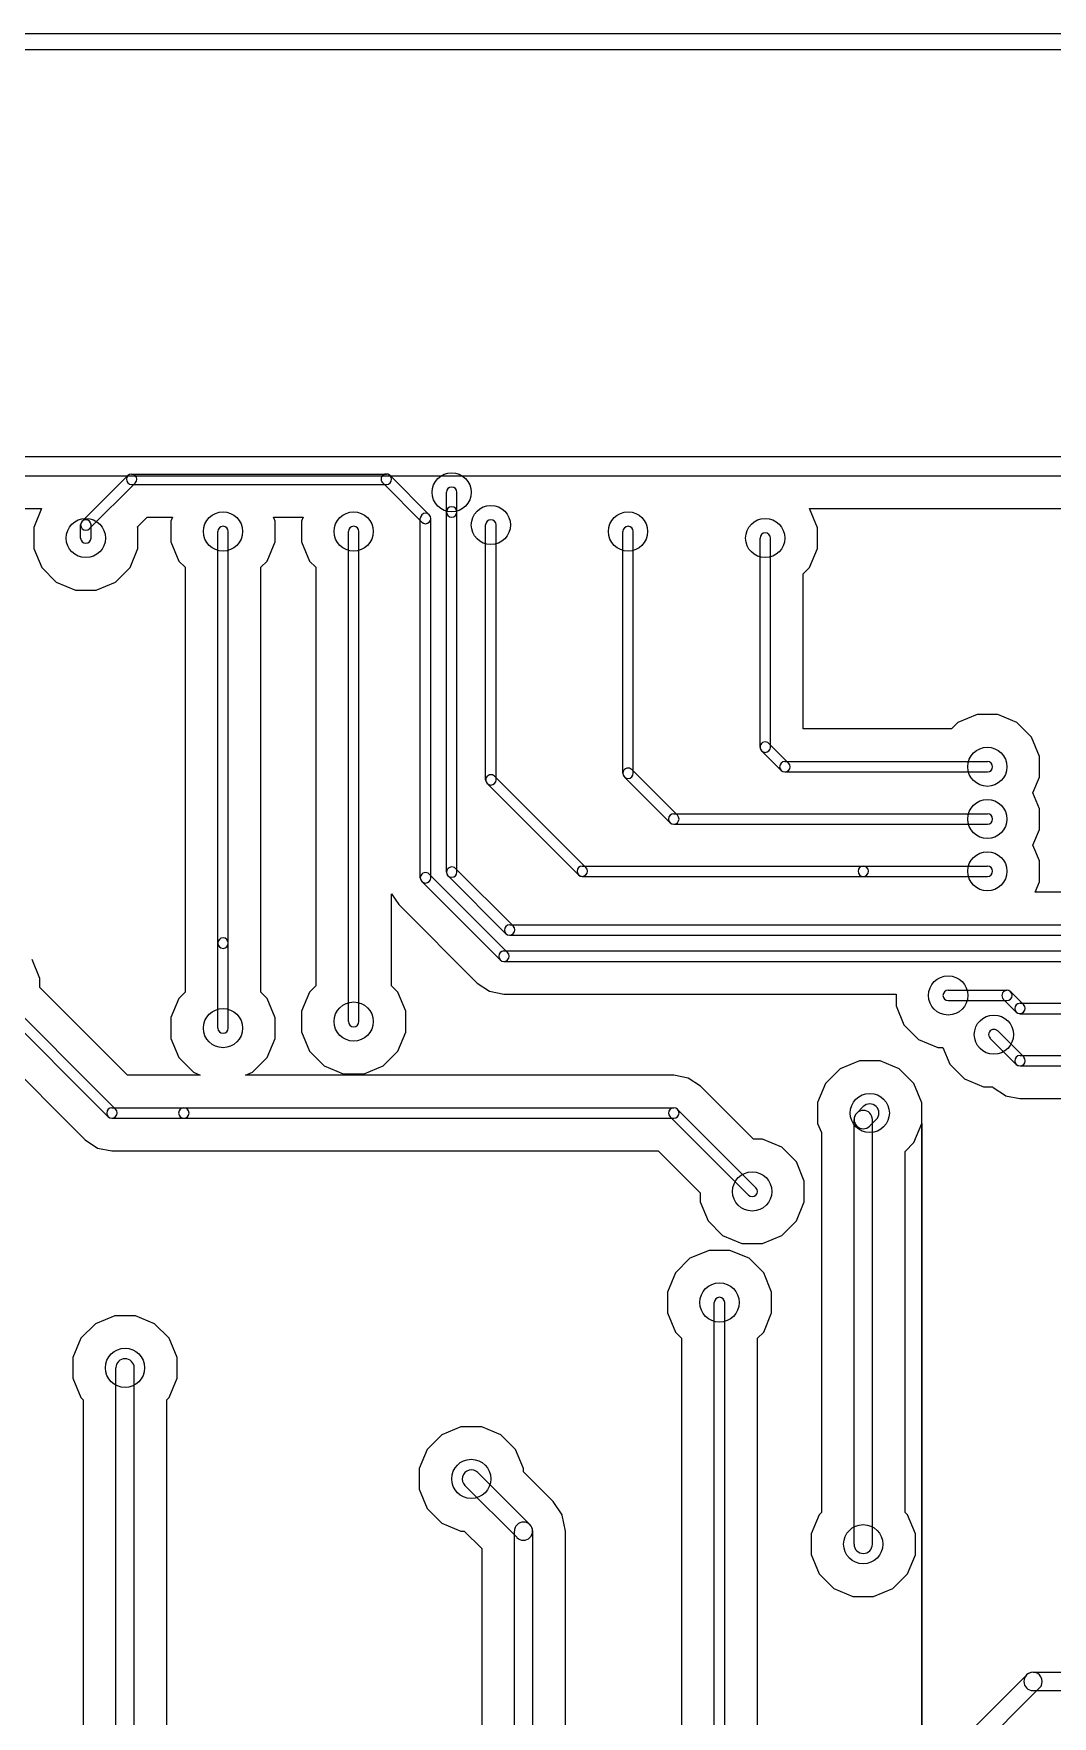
# Model space of a CAD drawing. Extents: x -29274 to 69862, y 24345 to 162744.
# Drawn here: x 39750 to 47548, y 68203 to 81080 of the extents above; entities that cross this region are included whole.
import ezdxf

# ---------------------------------------------------------------- set-up
doc = ezdxf.new("R2010")
doc.units = 0
doc.layers.add('BLACK', color=1, linetype='CONTINUOUS')

msp = doc.modelspace()

# ---------------------------------------------------------------- linework, layer by layer
at = {"layer": 'BLACK'}
for p, q in [((-8500, 81080), (61650, 81080)), ((-8500, 80960), (61650, 80960)), ((-7900, 77845), (61650, 77845)), ((-7900, 77695), (61650, 77695)), ((40471, 77698), (40122, 77349)), ((40500, 77710), (42450, 77710)), ((42778, 77398), (42478, 77698)), ((40528, 77641), (40179, 77292)), ((40500, 77630), (42450, 77630)), ((42722, 77342), (42422, 77642)), ((42910, 77420), (42910, 77570)), ((42990, 77420), (42990, 77570)), ((38151, 77445), (39811, 77445)), ((38151, 77445), (39811, 77445)), ((39811, 77445), (39751, 77300)), ((39811, 77445), (39751, 77300)), ((42910, 74664), (42910, 77420)), ((42990, 74664), (42990, 77420)), ((45749, 77299), (45688, 77445)), ((45688, 77445), (47879, 77445)), ((45749, 77299), (45688, 77445)), ((45688, 77445), (47879, 77445)), ((39751, 77300), (39751, 77141)), ((39751, 77300), (39751, 77141)), ((40110, 77220), (40110, 77320)), ((40190, 77220), (40190, 77320)), ((40546, 77307), (40620, 77380)), ((40546, 77307), (40620, 77380)), ((40549, 77299), (40546, 77307)), ((40549, 77299), (40546, 77307)), ((40549, 77140), (40549, 77299)), ((40549, 77140), (40549, 77299)), ((40620, 77380), (40813, 77380)), ((40620, 77380), (40813, 77380)), ((40813, 77380), (40801, 77350)), ((40813, 77380), (40801, 77350)), ((40801, 77350), (40801, 77191)), ((40801, 77350), (40801, 77191)), ((41160, 74120), (41160, 77270)), ((41240, 74120), (41240, 77270)), ((41599, 77349), (41586, 77380)), ((41586, 77380), (41813, 77380)), ((41599, 77349), (41586, 77380)), ((41586, 77380), (41813, 77380)), ((41599, 77190), (41599, 77349)), ((41599, 77190), (41599, 77349)), ((41813, 77380), (41801, 77350)), ((41813, 77380), (41801, 77350)), ((41801, 77350), (41801, 77191)), ((41801, 77350), (41801, 77191)), ((42160, 73520), (42160, 77270)), ((42240, 73520), (42240, 77270)), ((42710, 74620), (42710, 77370)), ((42790, 74620), (42790, 77370)), ((43210, 75370), (43210, 77320)), ((43290, 75370), (43290, 77320)), ((44260, 75420), (44260, 77270)), ((44340, 75420), (44340, 77270)), ((45749, 77140), (45749, 77299)), ((45749, 77140), (45749, 77299)), ((39751, 77141), (39812, 76994)), ((39751, 77141), (39812, 76994)), ((40488, 76994), (40549, 77140)), ((40488, 76994), (40549, 77140)), ((40801, 77191), (40862, 77044)), ((40801, 77191), (40862, 77044)), ((41538, 77044), (41599, 77190)), ((41538, 77044), (41599, 77190)), ((41801, 77191), (41862, 77044)), ((41801, 77191), (41862, 77044)), ((45310, 75620), (45310, 77220)), ((45390, 75620), (45390, 77220)), ((45688, 76994), (45749, 77140)), ((45688, 76994), (45749, 77140)), ((40862, 77044), (40910, 76996)), ((40862, 77044), (40910, 76996)), ((41490, 76996), (41538, 77044)), ((41490, 76996), (41538, 77044)), ((41862, 77044), (41910, 76996)), ((41862, 77044), (41910, 76996)), ((39812, 76994), (39924, 76882)), ((39812, 76994), (39924, 76882)), ((39924, 76882), (40070, 76821)), ((39924, 76882), (40070, 76821)), ((40229, 76821), (40376, 76882)), ((40229, 76821), (40376, 76882)), ((40376, 76882), (40488, 76994)), ((40376, 76882), (40488, 76994)), ((40910, 76996), (40910, 74120)), ((40910, 76996), (40910, 74120)), ((41490, 74120), (41490, 76996)), ((41490, 74120), (41490, 76996)), ((41910, 76996), (41910, 73794)), ((41910, 76996), (41910, 73794)), ((45640, 76946), (45688, 76994)), ((45640, 76946), (45688, 76994)), ((45640, 75760), (45640, 76946)), ((45640, 75760), (45640, 76946)), ((40070, 76821), (40229, 76821)), ((40070, 76821), (40229, 76821)), ((46971, 75869), (46824, 75808)), ((46971, 75869), (46824, 75808)), ((47130, 75869), (46971, 75869)), ((47130, 75869), (46971, 75869)), ((47276, 75808), (47130, 75869)), ((47276, 75808), (47130, 75869)), ((46776, 75760), (45640, 75760)), ((46776, 75760), (45640, 75760)), ((46824, 75808), (46776, 75760)), ((46824, 75808), (46776, 75760)), ((47388, 75696), (47276, 75808)), ((47388, 75696), (47276, 75808)), ((45472, 75442), (45322, 75592)), ((45528, 75498), (45378, 75648)), ((47449, 75549), (47388, 75696)), ((47449, 75549), (47388, 75696)), ((45500, 75510), (47050, 75510)), ((47449, 75390), (47449, 75549)), ((47449, 75390), (47449, 75549)), ((43921, 74642), (43222, 75341)), ((43978, 74699), (43279, 75398)), ((44621, 75042), (44272, 75391)), ((44678, 75099), (44329, 75448)), ((45500, 75430), (47050, 75430)), ((47398, 75270), (47449, 75390)), ((47398, 75270), (47449, 75390)), ((47449, 75149), (47398, 75270)), ((47449, 75149), (47398, 75270)), ((44650, 75110), (47050, 75110)), ((47449, 74990), (47449, 75149)), ((47449, 74990), (47449, 75149)), ((44650, 75030), (47050, 75030)), ((47398, 74870), (47449, 74990)), ((47398, 74870), (47449, 74990)), ((47449, 74749), (47398, 74870)), ((47449, 74749), (47398, 74870)), ((43422, 74249), (42979, 74692)), ((43950, 74710), (46100, 74710)), ((46100, 74710), (47050, 74710)), ((47449, 74590), (47449, 74749)), ((47449, 74590), (47449, 74749)), ((43322, 73992), (42722, 74592)), ((43378, 74048), (42778, 74648)), ((43365, 74192), (42922, 74635)), ((43950, 74630), (46100, 74630)), ((46100, 74630), (47050, 74630)), ((47415, 74510), (47449, 74590)), ((47415, 74510), (47449, 74590)), ((42490, 73794), (42490, 74498)), ((42490, 74498), (42545, 74415)), ((42490, 73794), (42490, 74498)), ((42490, 74498), (42545, 74415)), ((49730, 74510), (47415, 74510)), ((49730, 74510), (47415, 74510)), ((42545, 74415), (43145, 73815)), ((42545, 74415), (43145, 73815)), ((43394, 74260), (49850, 74260)), ((43394, 74180), (49850, 74180)), ((40910, 74120), (40910, 73744)), ((40910, 74120), (40910, 73744)), ((41160, 73470), (41160, 74120)), ((41240, 73470), (41240, 74120)), ((41490, 73744), (41490, 74120)), ((41490, 73744), (41490, 74120)), ((43350, 74060), (50400, 74060)), ((39799, 73849), (39738, 73996)), ((39799, 73849), (39738, 73996)), ((43350, 73980), (50400, 73980)), ((40378, 72849), (39429, 73798)), ((39799, 73781), (39799, 73849)), ((39799, 73781), (39799, 73849)), ((41910, 73794), (41862, 73746)), ((41910, 73794), (41862, 73746)), ((42538, 73746), (42490, 73794)), ((42538, 73746), (42490, 73794)), ((43145, 73815), (43239, 73752)), ((43145, 73815), (43239, 73752)), ((40321, 72792), (39372, 73741)), ((40470, 73110), (39799, 73781)), ((40470, 73110), (39799, 73781)), ((40862, 73696), (40801, 73550)), ((40862, 73696), (40801, 73550)), ((40910, 73744), (40862, 73696)), ((40910, 73744), (40862, 73696)), ((41538, 73696), (41490, 73744)), ((41538, 73696), (41490, 73744)), ((41599, 73549), (41538, 73696)), ((41599, 73549), (41538, 73696)), ((41862, 73746), (41801, 73600)), ((41862, 73746), (41801, 73600)), ((42599, 73599), (42538, 73746)), ((42599, 73599), (42538, 73746)), ((43239, 73752), (43350, 73730)), ((43239, 73752), (43350, 73730)), ((43350, 73730), (46351, 73730)), ((43350, 73730), (46351, 73730)), ((46351, 73730), (46351, 73641)), ((46351, 73730), (46351, 73641)), ((46750, 73760), (47200, 73760)), ((46750, 73680), (47200, 73680)), ((47271, 73592), (47172, 73691)), ((47328, 73649), (47229, 73748)), ((47300, 73660), (50400, 73660)), ((40801, 73550), (40801, 73391)), ((40801, 73550), (40801, 73391)), ((41599, 73390), (41599, 73549)), ((41599, 73390), (41599, 73549)), ((41801, 73600), (41801, 73441)), ((41801, 73600), (41801, 73441)), ((42599, 73440), (42599, 73599)), ((42599, 73440), (42599, 73599)), ((46351, 73641), (46412, 73494)), ((46351, 73641), (46412, 73494)), ((47300, 73580), (50400, 73580)), ((41801, 73441), (41862, 73294)), ((41801, 73441), (41862, 73294)), ((42538, 73294), (42599, 73440)), ((42538, 73294), (42599, 73440)), ((46412, 73494), (46524, 73382)), ((46412, 73494), (46524, 73382)), ((47328, 73249), (47129, 73448)), ((39389, 73371), (40145, 72615)), ((39389, 73371), (40145, 72615)), ((40801, 73391), (40862, 73244)), ((40801, 73391), (40862, 73244)), ((41538, 73244), (41599, 73390)), ((41538, 73244), (41599, 73390)), ((41862, 73294), (41974, 73182)), ((41862, 73294), (41974, 73182)), ((42426, 73182), (42538, 73294)), ((42426, 73182), (42538, 73294)), ((46524, 73382), (46670, 73321)), ((46524, 73382), (46670, 73321)), ((46670, 73321), (46709, 73321)), ((46670, 73321), (46709, 73321)), ((46709, 73321), (46762, 73194)), ((46709, 73321), (46762, 73194)), ((47271, 73192), (47072, 73391)), ((40862, 73244), (40974, 73132)), ((40862, 73244), (40974, 73132)), ((41426, 73132), (41538, 73244)), ((41426, 73132), (41538, 73244)), ((41974, 73182), (42120, 73121)), ((41974, 73182), (42120, 73121)), ((42279, 73121), (42426, 73182)), ((42279, 73121), (42426, 73182)), ((45924, 73158), (45812, 73046)), ((45924, 73158), (45812, 73046)), ((46071, 73219), (45924, 73158)), ((46071, 73219), (45924, 73158)), ((46230, 73219), (46071, 73219)), ((46230, 73219), (46071, 73219)), ((46376, 73158), (46230, 73219)), ((46376, 73158), (46230, 73219)), ((46488, 73046), (46376, 73158)), ((46488, 73046), (46376, 73158)), ((46762, 73194), (46874, 73082)), ((46762, 73194), (46874, 73082)), ((47300, 73260), (50350, 73260)), ((47300, 73180), (50350, 73180)), ((40900, 73110), (40470, 73110)), ((40900, 73110), (40470, 73110)), ((41026, 73110), (40900, 73110)), ((41026, 73110), (40900, 73110)), ((40974, 73132), (41026, 73110)), ((40974, 73132), (41026, 73110)), ((41372, 73110), (41426, 73132)), ((41372, 73110), (41426, 73132)), ((44650, 73110), (41372, 73110)), ((44650, 73110), (41372, 73110)), ((42120, 73121), (42279, 73121)), ((42120, 73121), (42279, 73121)), ((44761, 73088), (44650, 73110)), ((44761, 73088), (44650, 73110)), ((44855, 73025), (44761, 73088)), ((44855, 73025), (44761, 73088)), ((45261, 72619), (44855, 73025)), ((45261, 72619), (44855, 73025)), ((45812, 73046), (45751, 72900)), ((45812, 73046), (45751, 72900)), ((46549, 72899), (46488, 73046)), ((46549, 72899), (46488, 73046)), ((46874, 73082), (47020, 73021)), ((46874, 73082), (47020, 73021)), ((47020, 73021), (47089, 73021)), ((47020, 73021), (47089, 73021)), ((47089, 73021), (47094, 73016)), ((47089, 73021), (47094, 73016)), ((47094, 73016), (47095, 73015)), ((47094, 73016), (47095, 73015)), ((47095, 73015), (47188, 72953)), ((47095, 73015), (47188, 72953)), ((45751, 72900), (45751, 72741)), ((45751, 72900), (45751, 72741)), ((46549, 72740), (46549, 72899)), ((46549, 72740), (46549, 72899)), ((47188, 72953), (47189, 72952)), ((47188, 72953), (47189, 72952)), ((47189, 72952), (47299, 72931)), ((47189, 72952), (47299, 72931)), ((47299, 72931), (47300, 72930)), ((47299, 72931), (47300, 72930)), ((47300, 72930), (50076, 72930)), ((47300, 72930), (50076, 72930)), ((40350, 72860), (40900, 72860)), ((40350, 72780), (40900, 72780)), ((40900, 72860), (44650, 72860)), ((40900, 72780), (44650, 72780)), ((44622, 72792), (45222, 72192)), ((44678, 72848), (45278, 72248)), ((46030, 69520), (46030, 72770)), ((46100, 72869), (46051, 72820)), ((46199, 72770), (46150, 72721)), ((46170, 69520), (46170, 72770)), ((45751, 72741), (45780, 72672)), ((45751, 72741), (45780, 72672)), ((45780, 72672), (45780, 69764)), ((45780, 72672), (45780, 69764)), ((46488, 72594), (46549, 72740)), ((46488, 72594), (46549, 72740)), ((46549, 66069), (46549, 72740)), ((46549, 72740), (46549, 66069)), ((46549, 66069), (46549, 72740)), ((46549, 72740), (46549, 66069)), ((40145, 72615), (40239, 72552)), ((40145, 72615), (40239, 72552)), ((40239, 72552), (40350, 72530)), ((40239, 72552), (40350, 72530)), ((40350, 72530), (40900, 72530)), ((40350, 72530), (40900, 72530)), ((40900, 72530), (44530, 72530)), ((40900, 72530), (44530, 72530)), ((44530, 72530), (44851, 72209)), ((44530, 72530), (44851, 72209)), ((45330, 72619), (45261, 72619)), ((45330, 72619), (45261, 72619)), ((45476, 72558), (45330, 72619)), ((45476, 72558), (45330, 72619)), ((45588, 72446), (45476, 72558)), ((45588, 72446), (45476, 72558)), ((46420, 72526), (46488, 72594)), ((46420, 72526), (46488, 72594)), ((46420, 69764), (46420, 72526)), ((46420, 69764), (46420, 72526)), ((45649, 72299), (45588, 72446)), ((45649, 72299), (45588, 72446)), ((45649, 72140), (45649, 72299)), ((45649, 72140), (45649, 72299)), ((44851, 72209), (44851, 72141)), ((44851, 72209), (44851, 72141)), ((44851, 72141), (44912, 71994)), ((44851, 72141), (44912, 71994)), ((45588, 71994), (45649, 72140)), ((45588, 71994), (45649, 72140)), ((44912, 71994), (45024, 71882)), ((44912, 71994), (45024, 71882)), ((45476, 71882), (45588, 71994)), ((45476, 71882), (45588, 71994)), ((45024, 71882), (45170, 71821)), ((45024, 71882), (45170, 71821)), ((45329, 71821), (45476, 71882)), ((45329, 71821), (45476, 71882)), ((44921, 71769), (44774, 71708)), ((44921, 71769), (44774, 71708)), ((45080, 71769), (44921, 71769)), ((45080, 71769), (44921, 71769)), ((45226, 71708), (45080, 71769)), ((45226, 71708), (45080, 71769)), ((45170, 71821), (45329, 71821)), ((45170, 71821), (45329, 71821)), ((44774, 71708), (44662, 71596)), ((44774, 71708), (44662, 71596)), ((45338, 71596), (45226, 71708)), ((45338, 71596), (45226, 71708)), ((44662, 71596), (44601, 71450)), ((44662, 71596), (44601, 71450)), ((45399, 71449), (45338, 71596)), ((45399, 71449), (45338, 71596)), ((44601, 71450), (44601, 71291)), ((44601, 71450), (44601, 71291)), ((44960, 67070), (44960, 71370)), ((45040, 67070), (45040, 71370)), ((45399, 71290), (45399, 71449)), ((45399, 71290), (45399, 71449)), ((40371, 71269), (40224, 71208)), ((40371, 71269), (40224, 71208)), ((40530, 71269), (40371, 71269)), ((40530, 71269), (40371, 71269)), ((40676, 71208), (40530, 71269)), ((40676, 71208), (40530, 71269)), ((44601, 71291), (44662, 71144)), ((44601, 71291), (44662, 71144)), ((45338, 71144), (45399, 71290)), ((45338, 71144), (45399, 71290)), ((40112, 71096), (40051, 70950)), ((40112, 71096), (40051, 70950)), ((40224, 71208), (40112, 71096)), ((40224, 71208), (40112, 71096)), ((40788, 71096), (40676, 71208)), ((40788, 71096), (40676, 71208)), ((40849, 70949), (40788, 71096)), ((40849, 70949), (40788, 71096)), ((44662, 71144), (44710, 71096)), ((44662, 71144), (44710, 71096)), ((44710, 71096), (44710, 67242)), ((44710, 71096), (44710, 67242)), ((45290, 71096), (45338, 71144)), ((45290, 71096), (45338, 71144)), ((45290, 67344), (45290, 71096)), ((45290, 67344), (45290, 71096)), ((40051, 70950), (40051, 70791)), ((40051, 70950), (40051, 70791)), ((40380, 67470), (40380, 70870)), ((40520, 67470), (40520, 70870)), ((40849, 70790), (40849, 70949)), ((40849, 70790), (40849, 70949)), ((40051, 70791), (40112, 70644)), ((40051, 70791), (40112, 70644)), ((40788, 70644), (40849, 70790)), ((40788, 70644), (40849, 70790)), ((40112, 70644), (40130, 70626)), ((40112, 70644), (40130, 70626)), ((40130, 70626), (40130, 67714)), ((40130, 70626), (40130, 67714)), ((40770, 70626), (40788, 70644)), ((40770, 70626), (40788, 70644)), ((40770, 67714), (40770, 70626)), ((40770, 67714), (40770, 70626)), ((42874, 70358), (42762, 70246)), ((42874, 70358), (42762, 70246)), ((43021, 70419), (42874, 70358)), ((43021, 70419), (42874, 70358)), ((43180, 70419), (43021, 70419)), ((43180, 70419), (43021, 70419)), ((43326, 70358), (43180, 70419)), ((43326, 70358), (43180, 70419)), ((43438, 70246), (43326, 70358)), ((43438, 70246), (43326, 70358)), ((42762, 70246), (42701, 70100)), ((42762, 70246), (42701, 70100)), ((43499, 70099), (43438, 70246)), ((43499, 70099), (43438, 70246)), ((42701, 70100), (42701, 69941)), ((42701, 70100), (42701, 69941)), ((43549, 69670), (43150, 70069)), ((43499, 70074), (43499, 70099)), ((43499, 70074), (43499, 70099)), ((43726, 69847), (43499, 70074)), ((43726, 69847), (43499, 70074)), ((42701, 69941), (42762, 69794)), ((42701, 69941), (42762, 69794)), ((43450, 69571), (43051, 69970)), ((42762, 69794), (42874, 69682)), ((42762, 69794), (42874, 69682)), ((43726, 69846), (43726, 69847)), ((43726, 69846), (43726, 69847)), ((43795, 69744), (43726, 69846)), ((43795, 69744), (43726, 69846)), ((42874, 69682), (43020, 69621)), ((42874, 69682), (43020, 69621)), ((43796, 69742), (43795, 69744)), ((43796, 69742), (43795, 69744)), ((43820, 69620), (43796, 69742)), ((43820, 69620), (43796, 69742)), ((45762, 69746), (45701, 69600)), ((45762, 69746), (45701, 69600)), ((45780, 69764), (45762, 69746)), ((45780, 69764), (45762, 69746)), ((46438, 69746), (46420, 69764)), ((46438, 69746), (46420, 69764)), ((46499, 69599), (46438, 69746)), ((46499, 69599), (46438, 69746)), ((43020, 69621), (43046, 69621)), ((43020, 69621), (43046, 69621)), ((43046, 69621), (43180, 69488)), ((43046, 69621), (43180, 69488)), ((43430, 65320), (43430, 69620)), ((43570, 65320), (43570, 69620)), ((43820, 66733), (43820, 69620)), ((43820, 66733), (43820, 69620)), ((45701, 69600), (45701, 69441)), ((45701, 69600), (45701, 69441)), ((46499, 69440), (46499, 69599)), ((46499, 69440), (46499, 69599)), ((43180, 69488), (43180, 67169)), ((43180, 69488), (43180, 67169)), ((45701, 69441), (45762, 69294)), ((45701, 69441), (45762, 69294)), ((46438, 69294), (46499, 69440)), ((46438, 69294), (46499, 69440)), ((45762, 69294), (45874, 69182)), ((45762, 69294), (45874, 69182)), ((46326, 69182), (46438, 69294)), ((46326, 69182), (46438, 69294)), ((45874, 69182), (46020, 69121)), ((45874, 69182), (46020, 69121)), ((46179, 69121), (46326, 69182)), ((46179, 69121), (46326, 69182)), ((46020, 69121), (46179, 69121)), ((46020, 69121), (46179, 69121)), ((45451, 66620), (47350, 68519)), ((47400, 68540), (48000, 68540)), ((45550, 66521), (47449, 68420)), ((47400, 68400), (48000, 68400))]:
    msp.add_line(p, q, dxfattribs=at)
for centre in [(42950, 77570), (41200, 77270), (42200, 77270), (43250, 77320), (44300, 77270), (40150, 77220), (45350, 77220), (47050, 75470), (47050, 75070), (47050, 74670), (46750, 73720), (42200, 73520), (41200, 73470), (47100, 73420), (46150, 72820), (45250, 72220), (45000, 71370), (40450, 70870), (43100, 70020), (46100, 69520)]:
    msp.add_circle(centre, 150, dxfattribs=at)
for centre, radius, start, end in [((40500, 77670), 40, 90, 270), ((40500, 77670), 40, -45, 135), ((42450, 77670), 40, 405, 585), ((42450, 77670), 40, 270, 450), ((42950, 77570), 40, 360, 540), ((42750, 77370), 40, 360, 540), ((42750, 77370), 40, 225, 405), ((42950, 77420), 40, 360, 540), ((42950, 77420), 40, 180, 360), ((40150, 77320), 40, 360, 540), ((40150, 77320), 40, 135, 315), ((41200, 77270), 40, 360, 540), ((42200, 77270), 40, 360, 540), ((43250, 77320), 40, 360, 540), ((44300, 77270), 40, 360, 540), ((40150, 77220), 40, 180, 360), ((45350, 77220), 40, 360, 540), ((45350, 75620), 40, 405, 585), ((45350, 75620), 40, 180, 360), ((44300, 75420), 40, 405, 585), ((45500, 75470), 40, 90, 270), ((45500, 75470), 40, 225, 405), ((47050, 75470), 40, 270, 450), ((43250, 75370), 40, 180, 360), ((43251, 75369), 40, 405, 585), ((44300, 75420), 40, 180, 360), ((44650, 75070), 40, 90, 270), ((44650, 75070), 40, 225, 405), ((47050, 75070), 40, 270, 450), ((42951, 74663), 40, 405, 585), ((43950, 74670), 40, 90, 270), ((43949, 74671), 40, 225, 405), ((46100, 74670), 40, 90, 270), ((46100, 74670), 40, 270, 450), ((47050, 74670), 40, 270, 450), ((42750, 74620), 40, 405, 585), ((42750, 74620), 40, 180, 360), ((42950, 74664), 40, 180, 360), ((43394, 74220), 40, 90, 270), ((43393, 74221), 40, 225, 405), ((41200, 74120), 40, 360, 540), ((41200, 74120), 40, 180, 360), ((43350, 74020), 40, 90, 270), ((43350, 74020), 40, 225, 405), ((46750, 73720), 40, 90, 270), ((47201, 73719), 40, 405, 585), ((47200, 73720), 40, 270, 450), ((47300, 73620), 40, 90, 270), ((47299, 73621), 40, 225, 405), ((41200, 73470), 40, 180, 360), ((42200, 73520), 40, 180, 360), ((47100, 73420), 40, 405, 585), ((47300, 73220), 40, 90, 270), ((47300, 73220), 40, 225, 405), ((46150, 72820), 70, -45, 135), ((40350, 72820), 40, 90, 270), ((40349, 72821), 40, 225, 405), ((40900, 72820), 40, 90, 270), ((40900, 72820), 40, 270, 450), ((44650, 72820), 40, 45, 225), ((44650, 72820), 40, 270, 450), ((46100, 72770), 70, 360, 540), ((46100, 72770), 70, 135, 315), ((45250, 72220), 40, 225, 405), ((45000, 71370), 40, 360, 540), ((40450, 70870), 70, 360, 540), ((43101, 70019), 70, 405, 585), ((43500, 69620), 70, 360, 540), ((43499, 69621), 70, 225, 405), ((46100, 69520), 70, 180, 360), ((47400, 68470), 70, 90, 270), ((47400, 68470), 70, 315, 495)]:
    msp.add_arc(centre, radius, start, end, dxfattribs=at)

doc.saveas('drawing.dxf')
